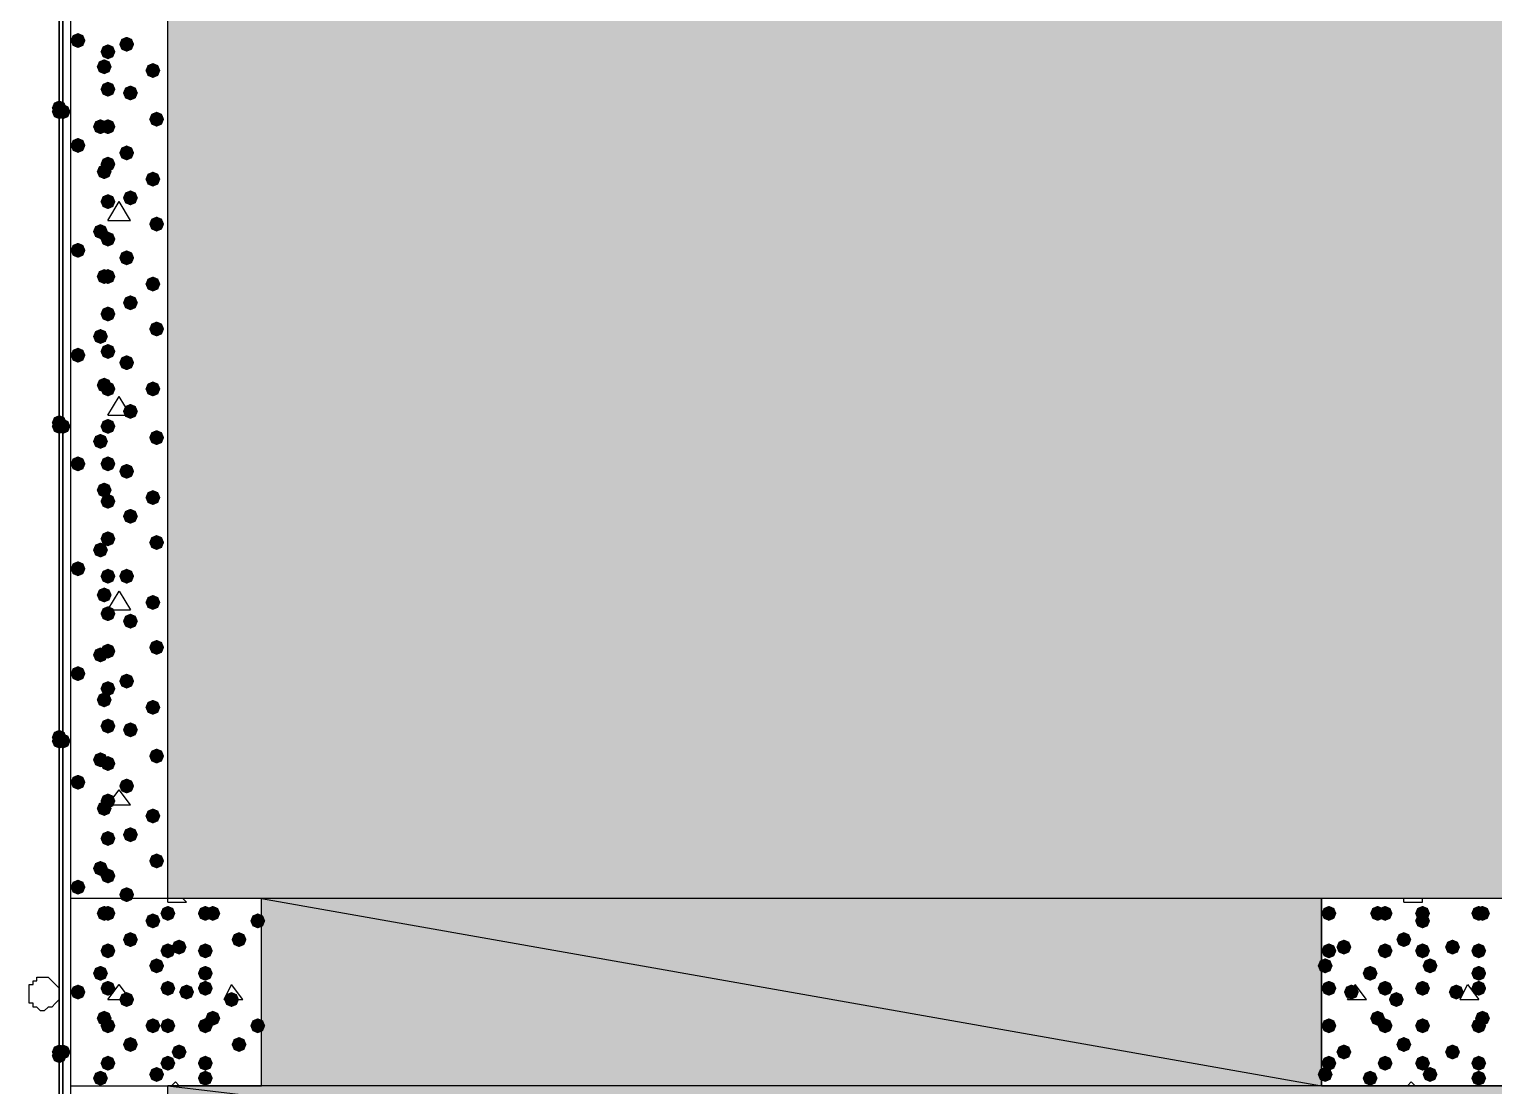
# Model space of a CAD drawing. Header units: millimetres. Extents: x 0 to 420, y 0 to 297.
# Drawn here: x 30.9 to 47.46, y 220.34 to 232.28 of the extents above; entities that cross this region are included whole.
import ezdxf

# ---------------------------------------------------------------- set-up
doc = ezdxf.new("R2010")
doc.units = ezdxf.units.MM
doc.layers.get('0').update_dxf_attribs({"linetype": 'CONTINUOUS'})

msp = doc.modelspace()

# ---------------------------------------------------------------- hatches: boundary and pattern name
at = {"true_color": 0x000007}
h = msp.add_hatch(color=0, dxfattribs=at)
h.paths.add_polyline_path([(31.284333, 243.755333), (31.284333, 100.160667)], flags=0)
h.paths.add_polyline_path([(31.284333, 100.160667), (31.284333, 243.755333)], flags=0)
at = {"true_color": 0x000008}
h = msp.add_hatch(color=0, dxfattribs=at)
h.paths.add_polyline_path([(378.544667, 241.511667), (32.469667, 241.511667), (378.544667, 222.461667)], flags=0)
h.paths.add_polyline_path([(32.469667, 241.511667), (378.544667, 222.461667), (32.469667, 222.461667)], flags=0)
for points in [[(31.538333, 232.156), (31.513463, 232.096204), (31.453667, 232.071333), (31.393871, 232.096204), (31.369, 232.156), (31.393871, 232.215796), (31.453667, 232.240667), (31.513462, 232.215796)], [(31.877, 232.029), (31.852129, 231.969204), (31.792333, 231.944333), (31.732538, 231.969204), (31.707667, 232.029), (31.732537, 232.088796), (31.792333, 232.113667), (31.852129, 232.088796)], [(32.088667, 232.113667), (32.063796, 232.053871), (32.004, 232.029), (31.944204, 232.053871), (31.919333, 232.113667), (31.944204, 232.173462), (32.004, 232.198333), (32.063796, 232.173463)], [(31.834667, 231.859667), (31.809796, 231.799871), (31.75, 231.775), (31.690204, 231.799871), (31.665333, 231.859667), (31.690204, 231.919462), (31.75, 231.944333), (31.809796, 231.919463)], [(32.385, 231.817333), (32.360129, 231.757537), (32.300333, 231.732667), (32.240538, 231.757537), (32.215667, 231.817333), (32.240537, 231.877129), (32.300333, 231.902), (32.360129, 231.877129)], [(31.877, 231.605667), (31.852129, 231.545871), (31.792333, 231.521), (31.732538, 231.545871), (31.707667, 231.605667), (31.732537, 231.665462), (31.792333, 231.690333), (31.852129, 231.665463)], [(32.131, 231.563333), (32.106129, 231.503537), (32.046333, 231.478667), (31.986537, 231.503537), (31.961667, 231.563333), (31.986537, 231.623129), (32.046333, 231.648), (32.106129, 231.623129)], [(31.792333, 231.182333), (31.767463, 231.122537), (31.707667, 231.097667), (31.647871, 231.122537), (31.623, 231.182333), (31.647871, 231.242129), (31.707667, 231.267), (31.767462, 231.242129)], [(31.877, 231.182333), (31.852129, 231.122537), (31.792333, 231.097667), (31.732538, 231.122537), (31.707667, 231.182333), (31.732537, 231.242129), (31.792333, 231.267), (31.852129, 231.242129)], [(32.427333, 231.267), (32.402463, 231.207204), (32.342667, 231.182333), (32.282871, 231.207204), (32.258, 231.267), (32.282871, 231.326796), (32.342667, 231.351667), (32.402462, 231.326796)], [(31.538333, 230.970667), (31.513463, 230.910871), (31.453667, 230.886), (31.393871, 230.910871), (31.369, 230.970667), (31.393871, 231.030462), (31.453667, 231.055333), (31.513462, 231.030463)], [(32.088667, 230.886), (32.063796, 230.826204), (32.004, 230.801333), (31.944204, 230.826204), (31.919333, 230.886), (31.944204, 230.945796), (32.004, 230.970667), (32.063796, 230.945796)], [(31.834667, 230.674333), (31.809796, 230.614537), (31.75, 230.589667), (31.690204, 230.614537), (31.665333, 230.674333), (31.690204, 230.734129), (31.75, 230.759), (31.809796, 230.734129)], [(31.877, 230.759), (31.852129, 230.699204), (31.792333, 230.674333), (31.732538, 230.699204), (31.707667, 230.759), (31.732537, 230.818796), (31.792333, 230.843667), (31.852129, 230.818796)], [(32.385, 230.589667), (32.360129, 230.529871), (32.300333, 230.505), (32.240538, 230.529871), (32.215667, 230.589667), (32.240537, 230.649462), (32.300333, 230.674333), (32.360129, 230.649463)], [(31.877, 230.335667), (31.852129, 230.275871), (31.792333, 230.251), (31.732538, 230.275871), (31.707667, 230.335667), (31.732537, 230.395462), (31.792333, 230.420333), (31.852129, 230.395463)], [(32.131, 230.378), (32.106129, 230.318204), (32.046333, 230.293333), (31.986537, 230.318204), (31.961667, 230.378), (31.986537, 230.437796), (32.046333, 230.462667), (32.106129, 230.437796)], [(31.792333, 229.997), (31.767463, 229.937204), (31.707667, 229.912333), (31.647871, 229.937204), (31.623, 229.997), (31.647871, 230.056796), (31.707667, 230.081667), (31.767462, 230.056796)], [(32.427333, 230.081667), (32.402463, 230.021871), (32.342667, 229.997), (32.282871, 230.021871), (32.258, 230.081667), (32.282871, 230.141462), (32.342667, 230.166333), (32.402462, 230.141463)], [(31.877, 229.912333), (31.852129, 229.852537), (31.792333, 229.827667), (31.732538, 229.852537), (31.707667, 229.912333), (31.732537, 229.972129), (31.792333, 229.997), (31.852129, 229.972129)], [(31.538333, 229.785333), (31.513463, 229.725537), (31.453667, 229.700667), (31.393871, 229.725537), (31.369, 229.785333), (31.393871, 229.845129), (31.453667, 229.87), (31.513462, 229.845129)], [(32.088667, 229.700667), (32.063796, 229.640871), (32.004, 229.616), (31.944204, 229.640871), (31.919333, 229.700667), (31.944204, 229.760462), (32.004, 229.785333), (32.063796, 229.760463)], [(31.834667, 229.489), (31.809796, 229.429204), (31.75, 229.404333), (31.690204, 229.429204), (31.665333, 229.489), (31.690204, 229.548796), (31.75, 229.573667), (31.809796, 229.548796)], [(31.877, 229.489), (31.852129, 229.429204), (31.792333, 229.404333), (31.732538, 229.429204), (31.707667, 229.489), (31.732537, 229.548796), (31.792333, 229.573667), (31.852129, 229.548796)], [(32.385, 229.404333), (32.360129, 229.344538), (32.300333, 229.319667), (32.240538, 229.344538), (32.215667, 229.404333), (32.240537, 229.464129), (32.300333, 229.489), (32.360129, 229.464129)], [(32.131, 229.192667), (32.106129, 229.132871), (32.046333, 229.108), (31.986537, 229.132871), (31.961667, 229.192667), (31.986537, 229.252462), (32.046333, 229.277333), (32.106129, 229.252463)], [(31.877, 229.065667), (31.852129, 229.005871), (31.792333, 228.981), (31.732538, 229.005871), (31.707667, 229.065667), (31.732537, 229.125462), (31.792333, 229.150333), (31.852129, 229.125463)], [(32.427333, 228.896333), (32.402463, 228.836537), (32.342667, 228.811667), (32.282871, 228.836537), (32.258, 228.896333), (32.282871, 228.956129), (32.342667, 228.981), (32.402462, 228.956129)], [(31.792333, 228.811667), (31.767463, 228.751871), (31.707667, 228.727), (31.647871, 228.751871), (31.623, 228.811667), (31.647871, 228.871462), (31.707667, 228.896333), (31.767462, 228.871463)], [(31.538333, 228.6), (31.513463, 228.540204), (31.453667, 228.515333), (31.393871, 228.540204), (31.369, 228.6), (31.393871, 228.659796), (31.453667, 228.684667), (31.513462, 228.659796)], [(31.877, 228.642333), (31.852129, 228.582537), (31.792333, 228.557667), (31.732538, 228.582537), (31.707667, 228.642333), (31.732537, 228.702129), (31.792333, 228.727), (31.852129, 228.702129)], [(32.088667, 228.515333), (32.063796, 228.455537), (32.004, 228.430667), (31.944204, 228.455537), (31.919333, 228.515333), (31.944204, 228.575129), (32.004, 228.6), (32.063796, 228.575129)], [(31.834667, 228.261333), (31.809796, 228.201537), (31.75, 228.176667), (31.690204, 228.201537), (31.665333, 228.261333), (31.690204, 228.321129), (31.75, 228.346), (31.809796, 228.321129)], [(31.877, 228.219), (31.852129, 228.159204), (31.792333, 228.134333), (31.732538, 228.159204), (31.707667, 228.219), (31.732537, 228.278796), (31.792333, 228.303667), (31.852129, 228.278796)], [(32.385, 228.219), (32.360129, 228.159204), (32.300333, 228.134333), (32.240538, 228.159204), (32.215667, 228.219), (32.240537, 228.278796), (32.300333, 228.303667), (32.360129, 228.278796)], [(32.131, 227.965), (32.106129, 227.905204), (32.046333, 227.880333), (31.986537, 227.905204), (31.961667, 227.965), (31.986537, 228.024796), (32.046333, 228.049667), (32.106129, 228.024796)], [(31.877, 227.795667), (31.852129, 227.735871), (31.792333, 227.711), (31.732538, 227.735871), (31.707667, 227.795667), (31.732537, 227.855462), (31.792333, 227.880333), (31.852129, 227.855463)], [(31.792333, 227.626333), (31.767463, 227.566537), (31.707667, 227.541667), (31.647871, 227.566537), (31.623, 227.626333), (31.647871, 227.686129), (31.707667, 227.711), (31.767462, 227.686129)], [(32.427333, 227.668667), (32.402463, 227.608871), (32.342667, 227.584), (32.282871, 227.608871), (32.258, 227.668667), (32.282871, 227.728462), (32.342667, 227.753333), (32.402462, 227.728463)], [(31.538333, 227.372333), (31.513463, 227.312537), (31.453667, 227.287667), (31.393871, 227.312537), (31.369, 227.372333), (31.393871, 227.432129), (31.453667, 227.457), (31.513462, 227.432129)], [(31.877, 227.372333), (31.852129, 227.312537), (31.792333, 227.287667), (31.732538, 227.312537), (31.707667, 227.372333), (31.732537, 227.432129), (31.792333, 227.457), (31.852129, 227.432129)], [(32.088667, 227.287667), (32.063796, 227.227871), (32.004, 227.203), (31.944204, 227.227871), (31.919333, 227.287667), (31.944204, 227.347462), (32.004, 227.372333), (32.063796, 227.347463)], [(31.834667, 227.076), (31.809796, 227.016204), (31.75, 226.991333), (31.690204, 227.016204), (31.665333, 227.076), (31.690204, 227.135796), (31.75, 227.160667), (31.809796, 227.135796)], [(31.877, 226.949), (31.852129, 226.889204), (31.792333, 226.864333), (31.732538, 226.889204), (31.707667, 226.949), (31.732537, 227.008796), (31.792333, 227.033667), (31.852129, 227.008796)], [(32.385, 226.991333), (32.360129, 226.931537), (32.300333, 226.906667), (32.240538, 226.931537), (32.215667, 226.991333), (32.240537, 227.051129), (32.300333, 227.076), (32.360129, 227.051129)], [(32.131, 226.779667), (32.106129, 226.719871), (32.046333, 226.695), (31.986537, 226.719871), (31.961667, 226.779667), (31.986537, 226.839462), (32.046333, 226.864333), (32.106129, 226.839463)], [(31.877, 226.525667), (31.852129, 226.465871), (31.792333, 226.441), (31.732538, 226.465871), (31.707667, 226.525667), (31.732537, 226.585462), (31.792333, 226.610333), (31.852129, 226.585463)], [(31.792333, 226.398667), (31.767463, 226.338871), (31.707667, 226.314), (31.647871, 226.338871), (31.623, 226.398667), (31.647871, 226.458462), (31.707667, 226.483333), (31.767462, 226.458463)], [(32.427333, 226.483333), (32.402463, 226.423537), (32.342667, 226.398667), (32.282871, 226.423537), (32.258, 226.483333), (32.282871, 226.543129), (32.342667, 226.568), (32.402462, 226.543129)], [(31.538333, 226.187), (31.513463, 226.127204), (31.453667, 226.102333), (31.393871, 226.127204), (31.369, 226.187), (31.393871, 226.246796), (31.453667, 226.271667), (31.513462, 226.246796)], [(31.877, 226.102333), (31.852129, 226.042537), (31.792333, 226.017667), (31.732538, 226.042537), (31.707667, 226.102333), (31.732537, 226.162129), (31.792333, 226.187), (31.852129, 226.162129)], [(32.088667, 226.102333), (32.063796, 226.042537), (32.004, 226.017667), (31.944204, 226.042537), (31.919333, 226.102333), (31.944204, 226.162129), (32.004, 226.187), (32.063796, 226.162129)], [(31.834667, 225.890667), (31.809796, 225.830871), (31.75, 225.806), (31.690204, 225.830871), (31.665333, 225.890667), (31.690204, 225.950462), (31.75, 225.975333), (31.809796, 225.950463)], [(32.385, 225.806), (32.360129, 225.746204), (32.300333, 225.721333), (32.240538, 225.746204), (32.215667, 225.806), (32.240537, 225.865796), (32.300333, 225.890667), (32.360129, 225.865796)], [(31.877, 225.679), (31.852129, 225.619204), (31.792333, 225.594333), (31.732538, 225.619204), (31.707667, 225.679), (31.732537, 225.738796), (31.792333, 225.763667), (31.852129, 225.738796)], [(32.131, 225.594333), (32.106129, 225.534538), (32.046333, 225.509667), (31.986537, 225.534538), (31.961667, 225.594333), (31.986537, 225.654129), (32.046333, 225.679), (32.106129, 225.654129)], [(31.792333, 225.213333), (31.767463, 225.153537), (31.707667, 225.128667), (31.647871, 225.153537), (31.623, 225.213333), (31.647871, 225.273129), (31.707667, 225.298), (31.767462, 225.273129)], [(31.877, 225.255667), (31.852129, 225.195871), (31.792333, 225.171), (31.732538, 225.195871), (31.707667, 225.255667), (31.732537, 225.315462), (31.792333, 225.340333), (31.852129, 225.315463)], [(32.427333, 225.298), (32.402463, 225.238204), (32.342667, 225.213333), (32.282871, 225.238204), (32.258, 225.298), (32.282871, 225.357796), (32.342667, 225.382667), (32.402462, 225.357796)], [(31.538333, 225.001667), (31.513463, 224.941871), (31.453667, 224.917), (31.393871, 224.941871), (31.369, 225.001667), (31.393871, 225.061462), (31.453667, 225.086333), (31.513462, 225.061463)], [(32.088667, 224.917), (32.063796, 224.857204), (32.004, 224.832333), (31.944204, 224.857204), (31.919333, 224.917), (31.944204, 224.976796), (32.004, 225.001667), (32.063796, 224.976796)], [(31.834667, 224.705333), (31.809796, 224.645537), (31.75, 224.620667), (31.690204, 224.645537), (31.665333, 224.705333), (31.690204, 224.765129), (31.75, 224.79), (31.809796, 224.765129)], [(31.877, 224.832333), (31.852129, 224.772537), (31.792333, 224.747667), (31.732538, 224.772537), (31.707667, 224.832333), (31.732537, 224.892129), (31.792333, 224.917), (31.852129, 224.892129)], [(32.385, 224.620667), (32.360129, 224.560871), (32.300333, 224.536), (32.240538, 224.560871), (32.215667, 224.620667), (32.240537, 224.680462), (32.300333, 224.705333), (32.360129, 224.680463)], [(31.877, 224.409), (31.852129, 224.349204), (31.792333, 224.324333), (31.732538, 224.349204), (31.707667, 224.409), (31.732537, 224.468796), (31.792333, 224.493667), (31.852129, 224.468796)], [(32.131, 224.366667), (32.106129, 224.306871), (32.046333, 224.282), (31.986537, 224.306871), (31.961667, 224.366667), (31.986537, 224.426462), (32.046333, 224.451333), (32.106129, 224.426463)], [(32.427333, 224.070333), (32.402463, 224.010537), (32.342667, 223.985667), (32.282871, 224.010537), (32.258, 224.070333), (32.282871, 224.130129), (32.342667, 224.155), (32.402462, 224.130129)], [(31.792333, 224.028), (31.767463, 223.968204), (31.707667, 223.943333), (31.647871, 223.968204), (31.623, 224.028), (31.647871, 224.087796), (31.707667, 224.112667), (31.767462, 224.087796)], [(31.877, 223.985667), (31.852129, 223.925871), (31.792333, 223.901), (31.732538, 223.925871), (31.707667, 223.985667), (31.732537, 224.045462), (31.792333, 224.070333), (31.852129, 224.045463)], [(31.538333, 223.774), (31.513463, 223.714204), (31.453667, 223.689333), (31.393871, 223.714204), (31.369, 223.774), (31.393871, 223.833796), (31.453667, 223.858667), (31.513462, 223.833796)], [(32.088667, 223.731667), (32.063796, 223.671871), (32.004, 223.647), (31.944204, 223.671871), (31.919333, 223.731667), (31.944204, 223.791462), (32.004, 223.816333), (32.063796, 223.791463)], [(31.877, 223.562333), (31.852129, 223.502537), (31.792333, 223.477667), (31.732538, 223.502537), (31.707667, 223.562333), (31.732537, 223.622129), (31.792333, 223.647), (31.852129, 223.622129)], [(31.834667, 223.477667), (31.809796, 223.417871), (31.75, 223.393), (31.690204, 223.417871), (31.665333, 223.477667), (31.690204, 223.537462), (31.75, 223.562333), (31.809796, 223.537463)], [(32.385, 223.393), (32.360129, 223.333204), (32.300333, 223.308333), (32.240538, 223.333204), (32.215667, 223.393), (32.240537, 223.452796), (32.300333, 223.477667), (32.360129, 223.452796)], [(31.877, 223.139), (31.852129, 223.079204), (31.792333, 223.054333), (31.732538, 223.079204), (31.707667, 223.139), (31.732537, 223.198796), (31.792333, 223.223667), (31.852129, 223.198796)], [(32.131, 223.181333), (32.106129, 223.121537), (32.046333, 223.096667), (31.986537, 223.121537), (31.961667, 223.181333), (31.986537, 223.241129), (32.046333, 223.266), (32.106129, 223.241129)], [(32.427333, 222.885), (32.402463, 222.825204), (32.342667, 222.800333), (32.282871, 222.825204), (32.258, 222.885), (32.282871, 222.944796), (32.342667, 222.969667), (32.402462, 222.944796)], [(31.792333, 222.800333), (31.767463, 222.740537), (31.707667, 222.715667), (31.647871, 222.740537), (31.623, 222.800333), (31.647871, 222.860129), (31.707667, 222.885), (31.767462, 222.860129)], [(31.877, 222.715667), (31.852129, 222.655871), (31.792333, 222.631), (31.732538, 222.655871), (31.707667, 222.715667), (31.732537, 222.775462), (31.792333, 222.800333), (31.852129, 222.775463)], [(31.538333, 222.588667), (31.513463, 222.528871), (31.453667, 222.504), (31.393871, 222.528871), (31.369, 222.588667), (31.393871, 222.648462), (31.453667, 222.673333), (31.513462, 222.648463)], [(32.088667, 222.504), (32.063796, 222.444204), (32.004, 222.419333), (31.944204, 222.444204), (31.919333, 222.504), (31.944204, 222.563796), (32.004, 222.588667), (32.063796, 222.563796)]]:
    msp.add_hatch(color=0, dxfattribs=at).paths.add_polyline_path(points, flags=0)
at = {"true_color": 0x0000fe}
for points in [[(31.326667, 231.394), (31.301796, 231.334204), (31.242, 231.309333), (31.182204, 231.334204), (31.157333, 231.394), (31.182204, 231.453796), (31.242, 231.478667), (31.301796, 231.453796)], [(31.326667, 231.351667), (31.301796, 231.291871), (31.242, 231.267), (31.182204, 231.291871), (31.157333, 231.351667), (31.182204, 231.411462), (31.242, 231.436333), (31.301796, 231.411463)], [(31.326667, 231.351667), (31.301796, 231.291871), (31.242, 231.267), (31.182204, 231.291871), (31.157333, 231.351667), (31.182204, 231.411462), (31.242, 231.436333), (31.301796, 231.411463)], [(31.369, 231.351667), (31.344129, 231.291871), (31.284333, 231.267), (31.224538, 231.291871), (31.199667, 231.351667), (31.224537, 231.411462), (31.284333, 231.436333), (31.344129, 231.411463)], [(31.326667, 227.838), (31.301796, 227.778204), (31.242, 227.753333), (31.182204, 227.778204), (31.157333, 227.838), (31.182204, 227.897796), (31.242, 227.922667), (31.301796, 227.897796)], [(31.326667, 227.795667), (31.301796, 227.735871), (31.242, 227.711), (31.182204, 227.735871), (31.157333, 227.795667), (31.182204, 227.855462), (31.242, 227.880333), (31.301796, 227.855463)], [(31.326667, 227.795667), (31.301796, 227.735871), (31.242, 227.711), (31.182204, 227.735871), (31.157333, 227.795667), (31.182204, 227.855462), (31.242, 227.880333), (31.301796, 227.855463)], [(31.369, 227.795667), (31.344129, 227.735871), (31.284333, 227.711), (31.224538, 227.735871), (31.199667, 227.795667), (31.224537, 227.855462), (31.284333, 227.880333), (31.344129, 227.855463)], [(31.326667, 224.282), (31.301796, 224.222204), (31.242, 224.197333), (31.182204, 224.222204), (31.157333, 224.282), (31.182204, 224.341796), (31.242, 224.366667), (31.301796, 224.341796)], [(31.326667, 224.239667), (31.301796, 224.179871), (31.242, 224.155), (31.182204, 224.179871), (31.157333, 224.239667), (31.182204, 224.299462), (31.242, 224.324333), (31.301796, 224.299463)], [(31.326667, 224.239667), (31.301796, 224.179871), (31.242, 224.155), (31.182204, 224.179871), (31.157333, 224.239667), (31.182204, 224.299462), (31.242, 224.324333), (31.301796, 224.299463)], [(31.369, 224.239667), (31.344129, 224.179871), (31.284333, 224.155), (31.224538, 224.179871), (31.199667, 224.239667), (31.224537, 224.299462), (31.284333, 224.324333), (31.344129, 224.299463)], [(31.326667, 220.726), (31.301796, 220.666204), (31.242, 220.641333), (31.182204, 220.666204), (31.157333, 220.726), (31.182204, 220.785796), (31.242, 220.810667), (31.301796, 220.785796)], [(31.326667, 220.726), (31.301796, 220.666204), (31.242, 220.641333), (31.182204, 220.666204), (31.157333, 220.726), (31.182204, 220.785796), (31.242, 220.810667), (31.301796, 220.785796)], [(31.369, 220.726), (31.344129, 220.666204), (31.284333, 220.641333), (31.224538, 220.666204), (31.199667, 220.726), (31.224537, 220.785796), (31.284333, 220.810667), (31.344129, 220.785796)], [(31.326667, 220.683667), (31.301796, 220.623871), (31.242, 220.599), (31.182204, 220.623871), (31.157333, 220.683667), (31.182204, 220.743462), (31.242, 220.768333), (31.301796, 220.743463)]]:
    msp.add_hatch(color=0, dxfattribs=at).paths.add_polyline_path(points, flags=0)
at = {"true_color": 0x000007}
for points in [[(31.834667, 222.292333), (31.809796, 222.232537), (31.75, 222.207667), (31.690204, 222.232537), (31.665333, 222.292333), (31.690204, 222.352129), (31.75, 222.377), (31.809796, 222.352129)], [(31.877, 222.292333), (31.852129, 222.232537), (31.792333, 222.207667), (31.732538, 222.232537), (31.707667, 222.292333), (31.732537, 222.352129), (31.792333, 222.377), (31.852129, 222.352129)], [(32.554333, 222.292333), (32.529462, 222.232537), (32.469667, 222.207667), (32.409871, 222.232537), (32.385, 222.292333), (32.409871, 222.352129), (32.469667, 222.377), (32.529462, 222.352129)], [(32.977667, 222.292333), (32.952796, 222.232537), (32.893, 222.207667), (32.833204, 222.232537), (32.808333, 222.292333), (32.833204, 222.352129), (32.893, 222.377), (32.952796, 222.352129)], [(33.062333, 222.292333), (33.037463, 222.232537), (32.977667, 222.207667), (32.917871, 222.232537), (32.893, 222.292333), (32.917871, 222.352129), (32.977667, 222.377), (33.037462, 222.352129)], [(45.677667, 222.292333), (45.652796, 222.232537), (45.593, 222.207667), (45.533204, 222.232537), (45.508333, 222.292333), (45.533204, 222.352129), (45.593, 222.377), (45.652796, 222.352129)], [(46.228, 222.292333), (46.203129, 222.232537), (46.143333, 222.207667), (46.083537, 222.232537), (46.058667, 222.292333), (46.083537, 222.352129), (46.143333, 222.377), (46.203129, 222.352129)], [(46.312667, 222.292333), (46.287796, 222.232537), (46.228, 222.207667), (46.168204, 222.232537), (46.143333, 222.292333), (46.168204, 222.352129), (46.228, 222.377), (46.287796, 222.352129)], [(46.736, 222.292333), (46.711129, 222.232537), (46.651333, 222.207667), (46.591537, 222.232537), (46.566667, 222.292333), (46.591537, 222.352129), (46.651333, 222.377), (46.711129, 222.352129)], [(47.371, 222.292333), (47.346129, 222.232537), (47.286333, 222.207667), (47.226537, 222.232537), (47.201667, 222.292333), (47.226537, 222.352129), (47.286333, 222.377), (47.346129, 222.352129)], [(47.413333, 222.292333), (47.388463, 222.232537), (47.328667, 222.207667), (47.268871, 222.232537), (47.244, 222.292333), (47.268871, 222.352129), (47.328667, 222.377), (47.388462, 222.352129)], [(32.385, 222.207667), (32.360129, 222.147871), (32.300333, 222.123), (32.240538, 222.147871), (32.215667, 222.207667), (32.240537, 222.267462), (32.300333, 222.292333), (32.360129, 222.267463)], [(33.570333, 222.207667), (33.545463, 222.147871), (33.485667, 222.123), (33.425871, 222.147871), (33.401, 222.207667), (33.425871, 222.267462), (33.485667, 222.292333), (33.545462, 222.267463)], [(46.736, 222.207667), (46.711129, 222.147871), (46.651333, 222.123), (46.591537, 222.147871), (46.566667, 222.207667), (46.591537, 222.267462), (46.651333, 222.292333), (46.711129, 222.267463)], [(32.131, 221.996), (32.106129, 221.936204), (32.046333, 221.911333), (31.986537, 221.936204), (31.961667, 221.996), (31.986537, 222.055796), (32.046333, 222.080667), (32.106129, 222.055796)], [(32.681333, 221.911333), (32.656462, 221.851537), (32.596667, 221.826667), (32.536871, 221.851537), (32.512, 221.911333), (32.536871, 221.971129), (32.596667, 221.996), (32.656462, 221.971129)], [(33.358667, 221.996), (33.333796, 221.936204), (33.274, 221.911333), (33.214204, 221.936204), (33.189333, 221.996), (33.214204, 222.055796), (33.274, 222.080667), (33.333796, 222.055796)], [(45.847, 221.911333), (45.822129, 221.851537), (45.762333, 221.826667), (45.702538, 221.851537), (45.677667, 221.911333), (45.702537, 221.971129), (45.762333, 221.996), (45.822129, 221.971129)], [(46.524333, 221.996), (46.499462, 221.936204), (46.439667, 221.911333), (46.379871, 221.936204), (46.355, 221.996), (46.379871, 222.055796), (46.439667, 222.080667), (46.499462, 222.055796)], [(47.074667, 221.911333), (47.049796, 221.851537), (46.99, 221.826667), (46.930204, 221.851537), (46.905333, 221.911333), (46.930204, 221.971129), (46.99, 221.996), (47.049796, 221.971129)], [(31.877, 221.869), (31.852129, 221.809204), (31.792333, 221.784333), (31.732538, 221.809204), (31.707667, 221.869), (31.732537, 221.928796), (31.792333, 221.953667), (31.852129, 221.928796)], [(32.554333, 221.869), (32.529462, 221.809204), (32.469667, 221.784333), (32.409871, 221.809204), (32.385, 221.869), (32.409871, 221.928796), (32.469667, 221.953667), (32.529462, 221.928796)], [(32.977667, 221.869), (32.952796, 221.809204), (32.893, 221.784333), (32.833204, 221.809204), (32.808333, 221.869), (32.833204, 221.928796), (32.893, 221.953667), (32.952796, 221.928796)], [(45.677667, 221.869), (45.652796, 221.809204), (45.593, 221.784333), (45.533204, 221.809204), (45.508333, 221.869), (45.533204, 221.928796), (45.593, 221.953667), (45.652796, 221.928796)], [(46.312667, 221.869), (46.287796, 221.809204), (46.228, 221.784333), (46.168204, 221.809204), (46.143333, 221.869), (46.168204, 221.928796), (46.228, 221.953667), (46.287796, 221.928796)], [(46.736, 221.869), (46.711129, 221.809204), (46.651333, 221.784333), (46.591537, 221.809204), (46.566667, 221.869), (46.591537, 221.928796), (46.651333, 221.953667), (46.711129, 221.928796)], [(47.371, 221.869), (47.346129, 221.809204), (47.286333, 221.784333), (47.226537, 221.809204), (47.201667, 221.869), (47.226537, 221.928796), (47.286333, 221.953667), (47.346129, 221.928796)], [(31.792333, 221.615), (31.767463, 221.555204), (31.707667, 221.530333), (31.647871, 221.555204), (31.623, 221.615), (31.647871, 221.674796), (31.707667, 221.699667), (31.767462, 221.674796)], [(32.427333, 221.699667), (32.402463, 221.639871), (32.342667, 221.615), (32.282871, 221.639871), (32.258, 221.699667), (32.282871, 221.759462), (32.342667, 221.784333), (32.402462, 221.759463)], [(32.977667, 221.615), (32.952796, 221.555204), (32.893, 221.530333), (32.833204, 221.555204), (32.808333, 221.615), (32.833204, 221.674796), (32.893, 221.699667), (32.952796, 221.674796)], [(45.635333, 221.699667), (45.610463, 221.639871), (45.550667, 221.615), (45.490871, 221.639871), (45.466, 221.699667), (45.490871, 221.759462), (45.550667, 221.784333), (45.610462, 221.759463)], [(46.143333, 221.615), (46.118463, 221.555204), (46.058667, 221.530333), (45.998871, 221.555204), (45.974, 221.615), (45.998871, 221.674796), (46.058667, 221.699667), (46.118462, 221.674796)], [(46.820667, 221.699667), (46.795796, 221.639871), (46.736, 221.615), (46.676204, 221.639871), (46.651333, 221.699667), (46.676204, 221.759462), (46.736, 221.784333), (46.795796, 221.759463)], [(47.371, 221.615), (47.346129, 221.555204), (47.286333, 221.530333), (47.226537, 221.555204), (47.201667, 221.615), (47.226537, 221.674796), (47.286333, 221.699667), (47.346129, 221.674796)], [(31.538333, 221.403333), (31.513463, 221.343537), (31.453667, 221.318667), (31.393871, 221.343537), (31.369, 221.403333), (31.393871, 221.463129), (31.453667, 221.488), (31.513462, 221.463129)], [(31.877, 221.445667), (31.852129, 221.385871), (31.792333, 221.361), (31.732538, 221.385871), (31.707667, 221.445667), (31.732537, 221.505462), (31.792333, 221.530333), (31.852129, 221.505463)], [(32.554333, 221.445667), (32.529462, 221.385871), (32.469667, 221.361), (32.409871, 221.385871), (32.385, 221.445667), (32.409871, 221.505462), (32.469667, 221.530333), (32.529462, 221.505463)], [(32.766, 221.403333), (32.741129, 221.343537), (32.681333, 221.318667), (32.621537, 221.343537), (32.596667, 221.403333), (32.621537, 221.463129), (32.681333, 221.488), (32.741129, 221.463129)], [(32.977667, 221.445667), (32.952796, 221.385871), (32.893, 221.361), (32.833204, 221.385871), (32.808333, 221.445667), (32.833204, 221.505462), (32.893, 221.530333), (32.952796, 221.505463)], [(45.677667, 221.445667), (45.652796, 221.385871), (45.593, 221.361), (45.533204, 221.385871), (45.508333, 221.445667), (45.533204, 221.505462), (45.593, 221.530333), (45.652796, 221.505463)], [(45.931667, 221.403333), (45.906796, 221.343537), (45.847, 221.318667), (45.787204, 221.343537), (45.762333, 221.403333), (45.787204, 221.463129), (45.847, 221.488), (45.906796, 221.463129)], [(46.312667, 221.445667), (46.287796, 221.385871), (46.228, 221.361), (46.168204, 221.385871), (46.143333, 221.445667), (46.168204, 221.505462), (46.228, 221.530333), (46.287796, 221.505463)], [(46.736, 221.445667), (46.711129, 221.385871), (46.651333, 221.361), (46.591537, 221.385871), (46.566667, 221.445667), (46.591537, 221.505462), (46.651333, 221.530333), (46.711129, 221.505463)], [(47.117, 221.403333), (47.092129, 221.343537), (47.032333, 221.318667), (46.972538, 221.343537), (46.947667, 221.403333), (46.972537, 221.463129), (47.032333, 221.488), (47.092129, 221.463129)], [(47.371, 221.445667), (47.346129, 221.385871), (47.286333, 221.361), (47.226537, 221.385871), (47.201667, 221.445667), (47.226537, 221.505462), (47.286333, 221.530333), (47.346129, 221.505463)], [(32.088667, 221.318667), (32.063796, 221.258871), (32.004, 221.234), (31.944204, 221.258871), (31.919333, 221.318667), (31.944204, 221.378462), (32.004, 221.403333), (32.063796, 221.378463)], [(33.274, 221.318667), (33.249129, 221.258871), (33.189333, 221.234), (33.129538, 221.258871), (33.104667, 221.318667), (33.129537, 221.378462), (33.189333, 221.403333), (33.249129, 221.378463)], [(46.439667, 221.318667), (46.414796, 221.258871), (46.355, 221.234), (46.295204, 221.258871), (46.270333, 221.318667), (46.295204, 221.378462), (46.355, 221.403333), (46.414796, 221.378463)], [(31.834667, 221.107), (31.809796, 221.047204), (31.75, 221.022333), (31.690204, 221.047204), (31.665333, 221.107), (31.690204, 221.166796), (31.75, 221.191667), (31.809796, 221.166796)], [(33.062333, 221.107), (33.037463, 221.047204), (32.977667, 221.022333), (32.917871, 221.047204), (32.893, 221.107), (32.917871, 221.166796), (32.977667, 221.191667), (33.037462, 221.166796)], [(46.228, 221.107), (46.203129, 221.047204), (46.143333, 221.022333), (46.083537, 221.047204), (46.058667, 221.107), (46.083537, 221.166796), (46.143333, 221.191667), (46.203129, 221.166796)], [(47.413333, 221.107), (47.388463, 221.047204), (47.328667, 221.022333), (47.268871, 221.047204), (47.244, 221.107), (47.268871, 221.166796), (47.328667, 221.191667), (47.388462, 221.166796)], [(31.877, 221.022333), (31.852129, 220.962537), (31.792333, 220.937667), (31.732538, 220.962537), (31.707667, 221.022333), (31.732537, 221.082129), (31.792333, 221.107), (31.852129, 221.082129)], [(32.385, 221.022333), (32.360129, 220.962537), (32.300333, 220.937667), (32.240538, 220.962537), (32.215667, 221.022333), (32.240537, 221.082129), (32.300333, 221.107), (32.360129, 221.082129)], [(32.554333, 221.022333), (32.529462, 220.962537), (32.469667, 220.937667), (32.409871, 220.962537), (32.385, 221.022333), (32.409871, 221.082129), (32.469667, 221.107), (32.529462, 221.082129)], [(32.977667, 221.022333), (32.952796, 220.962537), (32.893, 220.937667), (32.833204, 220.962537), (32.808333, 221.022333), (32.833204, 221.082129), (32.893, 221.107), (32.952796, 221.082129)], [(33.570333, 221.022333), (33.545463, 220.962537), (33.485667, 220.937667), (33.425871, 220.962537), (33.401, 221.022333), (33.425871, 221.082129), (33.485667, 221.107), (33.545462, 221.082129)], [(45.677667, 221.022333), (45.652796, 220.962537), (45.593, 220.937667), (45.533204, 220.962537), (45.508333, 221.022333), (45.533204, 221.082129), (45.593, 221.107), (45.652796, 221.082129)], [(46.312667, 221.022333), (46.287796, 220.962537), (46.228, 220.937667), (46.168204, 220.962537), (46.143333, 221.022333), (46.168204, 221.082129), (46.228, 221.107), (46.287796, 221.082129)], [(46.736, 221.022333), (46.711129, 220.962537), (46.651333, 220.937667), (46.591537, 220.962537), (46.566667, 221.022333), (46.591537, 221.082129), (46.651333, 221.107), (46.711129, 221.082129)], [(46.736, 221.022333), (46.711129, 220.962537), (46.651333, 220.937667), (46.591537, 220.962537), (46.566667, 221.022333), (46.591537, 221.082129), (46.651333, 221.107), (46.711129, 221.082129)], [(47.371, 221.022333), (47.346129, 220.962537), (47.286333, 220.937667), (47.226537, 220.962537), (47.201667, 221.022333), (47.226537, 221.082129), (47.286333, 221.107), (47.346129, 221.082129)], [(32.131, 220.810667), (32.106129, 220.750871), (32.046333, 220.726), (31.986537, 220.750871), (31.961667, 220.810667), (31.986537, 220.870462), (32.046333, 220.895333), (32.106129, 220.870463)], [(32.681333, 220.726), (32.656462, 220.666204), (32.596667, 220.641333), (32.536871, 220.666204), (32.512, 220.726), (32.536871, 220.785796), (32.596667, 220.810667), (32.656462, 220.785796)], [(33.358667, 220.810667), (33.333796, 220.750871), (33.274, 220.726), (33.214204, 220.750871), (33.189333, 220.810667), (33.214204, 220.870462), (33.274, 220.895333), (33.333796, 220.870463)], [(45.847, 220.726), (45.822129, 220.666204), (45.762333, 220.641333), (45.702538, 220.666204), (45.677667, 220.726), (45.702537, 220.785796), (45.762333, 220.810667), (45.822129, 220.785796)], [(46.524333, 220.810667), (46.499462, 220.750871), (46.439667, 220.726), (46.379871, 220.750871), (46.355, 220.810667), (46.379871, 220.870462), (46.439667, 220.895333), (46.499462, 220.870463)], [(47.074667, 220.726), (47.049796, 220.666204), (46.99, 220.641333), (46.930204, 220.666204), (46.905333, 220.726), (46.930204, 220.785796), (46.99, 220.810667), (47.049796, 220.785796)], [(31.877, 220.599), (31.852129, 220.539204), (31.792333, 220.514333), (31.732538, 220.539204), (31.707667, 220.599), (31.732537, 220.658796), (31.792333, 220.683667), (31.852129, 220.658796)], [(32.554333, 220.599), (32.529462, 220.539204), (32.469667, 220.514333), (32.409871, 220.539204), (32.385, 220.599), (32.409871, 220.658796), (32.469667, 220.683667), (32.529462, 220.658796)], [(32.977667, 220.599), (32.952796, 220.539204), (32.893, 220.514333), (32.833204, 220.539204), (32.808333, 220.599), (32.833204, 220.658796), (32.893, 220.683667), (32.952796, 220.658796)], [(45.677667, 220.599), (45.652796, 220.539204), (45.593, 220.514333), (45.533204, 220.539204), (45.508333, 220.599), (45.533204, 220.658796), (45.593, 220.683667), (45.652796, 220.658796)], [(46.312667, 220.599), (46.287796, 220.539204), (46.228, 220.514333), (46.168204, 220.539204), (46.143333, 220.599), (46.168204, 220.658796), (46.228, 220.683667), (46.287796, 220.658796)], [(46.736, 220.599), (46.711129, 220.539204), (46.651333, 220.514333), (46.591537, 220.539204), (46.566667, 220.599), (46.591537, 220.658796), (46.651333, 220.683667), (46.711129, 220.658796)], [(47.371, 220.599), (47.346129, 220.539204), (47.286333, 220.514333), (47.226537, 220.539204), (47.201667, 220.599), (47.226537, 220.658796), (47.286333, 220.683667), (47.346129, 220.658796)], [(31.792333, 220.429667), (31.767463, 220.369871), (31.707667, 220.345), (31.647871, 220.369871), (31.623, 220.429667), (31.647871, 220.489462), (31.707667, 220.514333), (31.767462, 220.489463)], [(32.427333, 220.472), (32.402463, 220.412204), (32.342667, 220.387333), (32.282871, 220.412204), (32.258, 220.472), (32.282871, 220.531796), (32.342667, 220.556667), (32.402462, 220.531796)], [(32.977667, 220.429667), (32.952796, 220.369871), (32.893, 220.345), (32.833204, 220.369871), (32.808333, 220.429667), (32.833204, 220.489462), (32.893, 220.514333), (32.952796, 220.489463)], [(45.635333, 220.472), (45.610463, 220.412204), (45.550667, 220.387333), (45.490871, 220.412204), (45.466, 220.472), (45.490871, 220.531796), (45.550667, 220.556667), (45.610462, 220.531796)], [(46.143333, 220.429667), (46.118463, 220.369871), (46.058667, 220.345), (45.998871, 220.369871), (45.974, 220.429667), (45.998871, 220.489462), (46.058667, 220.514333), (46.118462, 220.489463)], [(46.820667, 220.472), (46.795796, 220.412204), (46.736, 220.387333), (46.676204, 220.412204), (46.651333, 220.472), (46.676204, 220.531796), (46.736, 220.556667), (46.795796, 220.531796)], [(47.371, 220.429667), (47.346129, 220.369871), (47.286333, 220.345), (47.226537, 220.369871), (47.201667, 220.429667), (47.226537, 220.489462), (47.286333, 220.514333), (47.346129, 220.489463)]]:
    msp.add_hatch(color=0, dxfattribs=at).paths.add_polyline_path(points, flags=0)
at = {"true_color": 0x000008}
h = msp.add_hatch(color=0, dxfattribs=at)
h.paths.add_polyline_path([(45.508333, 222.461667), (33.528, 222.461667), (45.508333, 220.345)], flags=0)
h.paths.add_polyline_path([(33.528, 222.461667), (45.508333, 220.345), (33.528, 220.345)], flags=0)
h = msp.add_hatch(color=0, dxfattribs=at)
h.paths.add_polyline_path([(193.844333, 220.345), (32.469667, 220.345), (193.844333, 201.252667)], flags=0)
h.paths.add_polyline_path([(32.469667, 220.345), (193.844333, 201.252667), (32.469667, 201.252667)], flags=0)

# ---------------------------------------------------------------- linework, layer by layer
at = {"color": 0, "true_color": 0x000007}
for points in [[(31.242, 100.118333), (31.242, 243.755333)], [(31.242, 100.118333), (31.284333, 100.118333), (31.284333, 243.755333)], [(31.284333, 243.755333), (31.284333, 100.160667)], [(31.284333, 100.160667), (31.284333, 243.755333)], [(31.369, 222.461667), (31.369, 220.345), (33.528, 220.345), (33.528, 222.461667)], [(45.508333, 222.461667), (45.508333, 220.345), (47.625, 220.345), (47.625, 222.461667)], [(31.072667, 221.572667), (31.115, 221.572667), (31.157333, 221.530333), (31.199667, 221.488), (31.242, 221.445667), (31.242, 221.403333), (31.242, 221.361), (31.242, 221.318667), (31.199667, 221.276333), (31.157333, 221.234), (31.115, 221.234), (31.072667, 221.191667), (31.030333, 221.191667), (30.988, 221.234), (30.945667, 221.234), (30.945667, 221.276333), (30.903333, 221.276333), (30.903333, 221.318667), (30.903333, 221.361), (30.903333, 221.403333), (30.903333, 221.445667), (30.903333, 221.488), (30.945667, 221.488), (30.945667, 221.530333), (30.988, 221.530333), (30.988, 221.572667), (31.030333, 221.572667)]]:
    msp.add_lwpolyline(points, close=True, dxfattribs=at)
for points in [[(31.242, 100.118333), (31.242, 243.755333)], [(31.242, 243.755333), (31.242, 100.118333)], [(31.284333, 243.755333), (31.284333, 100.160667), (31.284333, 100.118333)], [(31.284333, 100.160667), (31.284333, 243.755333)], [(31.369, 241.511667), (31.369, 222.461667)], [(32.469667, 222.461667), (32.469667, 241.511667)], [(32.469667, 222.419333), (32.469667, 222.461667)], [(32.469667, 222.419333), (32.681333, 222.419333)], [(32.681333, 222.419333), (32.639, 222.461667)], [(46.439667, 222.419333), (46.439667, 222.461667)], [(46.439667, 222.419333), (46.651333, 222.419333)], [(46.651333, 222.419333), (46.651333, 222.461667)], [(31.792333, 221.318667), (31.919333, 221.488)], [(32.046333, 221.318667), (31.919333, 221.488)], [(33.104667, 221.318667), (33.189333, 221.488)], [(33.316333, 221.318667), (33.189333, 221.488)], [(45.804667, 221.318667), (45.889333, 221.488)], [(46.016333, 221.318667), (45.889333, 221.488)], [(47.074667, 221.318667), (47.159333, 221.488), (47.286333, 221.318667)], [(31.792333, 221.318667), (32.046333, 221.318667)], [(33.104667, 221.318667), (33.316333, 221.318667)], [(45.804667, 221.318667), (46.016333, 221.318667)], [(47.074667, 221.318667), (47.286333, 221.318667)], [(31.369, 220.345), (31.369, 201.252667)], [(32.469667, 201.252667), (32.469667, 220.345)], [(32.512, 220.345), (32.554333, 220.387333)], [(32.596667, 220.345), (32.554333, 220.387333)], [(46.482, 220.345), (46.524333, 220.387333)], [(46.566667, 220.345), (46.524333, 220.387333)]]:
    msp.add_lwpolyline(points, dxfattribs=at)
at = {"color": 0, "true_color": 0x000008}
for points in [[(32.469667, 241.511667), (378.544667, 222.461667), (32.469667, 222.461667)], [(45.508333, 222.461667), (33.528, 222.461667), (45.508333, 220.345)], [(33.528, 222.461667), (45.508333, 220.345), (33.528, 220.345)], [(193.844333, 220.345), (32.469667, 220.345), (193.844333, 201.252667)], [(32.469667, 220.345), (193.844333, 201.252667), (32.469667, 201.252667)]]:
    msp.add_lwpolyline(points, close=True, dxfattribs=at)
for points in [[(31.792333, 230.124), (31.919333, 230.335667)], [(32.046333, 230.124), (31.919333, 230.335667)], [(31.792333, 230.124), (32.046333, 230.124)], [(31.792333, 227.922667), (31.919333, 228.134333)], [(32.046333, 227.922667), (31.919333, 228.134333)], [(31.792333, 227.922667), (32.046333, 227.922667)], [(31.792333, 225.721333), (31.919333, 225.933), (32.046333, 225.721333)], [(31.792333, 225.721333), (32.046333, 225.721333)], [(31.792333, 223.52), (31.919333, 223.689333)], [(32.046333, 223.52), (31.919333, 223.689333)], [(31.792333, 223.52), (32.046333, 223.52)]]:
    msp.add_lwpolyline(points, dxfattribs=at)

doc.saveas('drawing.dxf')
